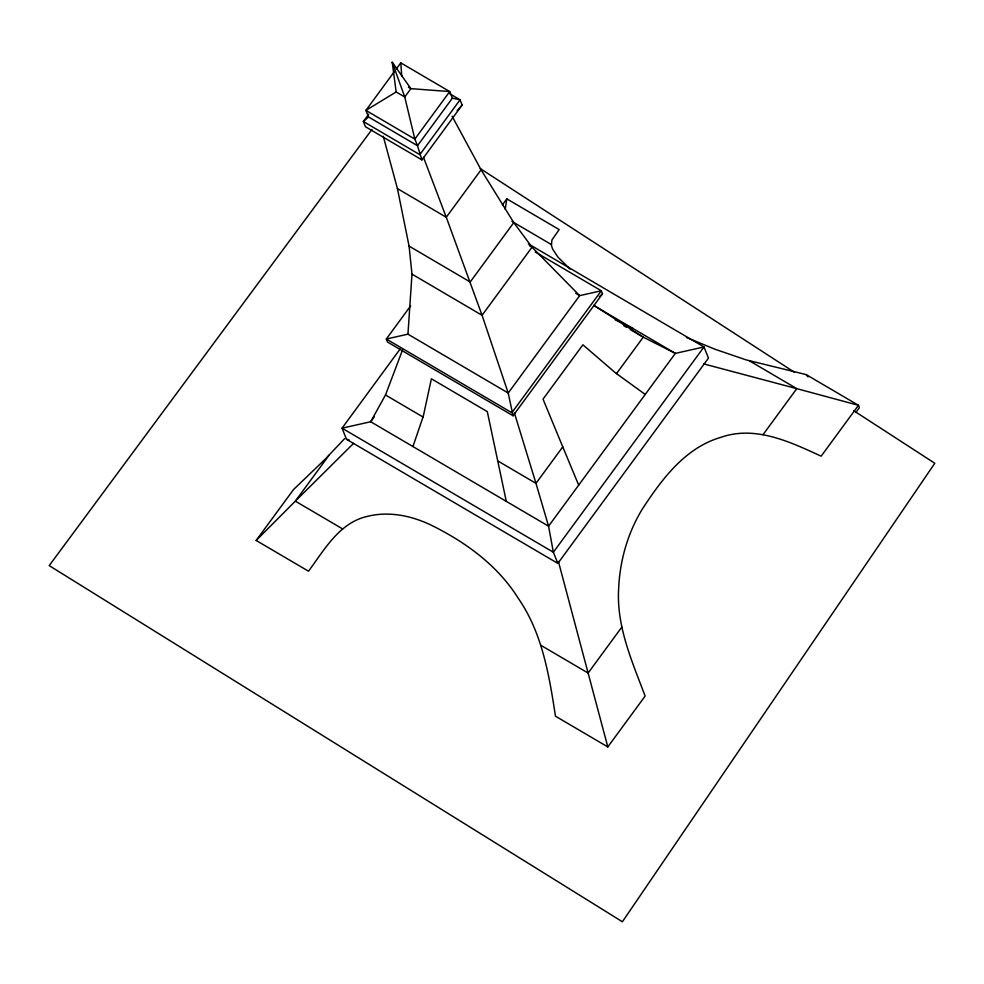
<?xml version="1.0" encoding="UTF-8"?>
<svg xmlns="http://www.w3.org/2000/svg" width="984" height="984" viewBox="0 0 984 984"><rect width="100%" height="100%" fill="white"/><g stroke="black" fill="none" stroke-linecap="round" stroke-linejoin="round"><path stroke-width="1.48" d="M535.247 251.99L601.31 290.784L602.528 293.81L513.058 415.752L508.211 393.034L407.954 334.166L411.988 274.142L409.073 246.098L397.425 188.584L383.268 136.259M505.198 209.285L506.822 198.854L559.17 229.579L551.901 240.035L551.446 245.619L552.627 249.038L557.805 256.972L570.031 269.062M412.948 446.564L423.354 415.986L431.386 378.803L487.314 411.632L506.293 501.373M528.334 243.823L703.99 346.958L708.468 358.102L557.842 563.389L346.528 439.319L342.051 428.175L370.685 421.742L385.494 394.99L402.481 350.107M394.522 71.377L365.913 110.38L368.569 116.985L417.499 145.718L421.915 159.888L462.16 105.042L460.057 99.815L449.553 93.64M396.318 68.941L400.783 62.853L449.713 91.573L452.369 98.179L460.057 99.815L419.811 154.66L363.354 121.512L368.717 114.193M452.369 98.179L417.499 145.718L414.842 139.113L404.756 97.01L392.235 62.238L410.894 88.646L449.713 91.573L414.842 139.113L365.913 110.38L396.158 91.955L404.756 97.01L410.894 88.646L408.434 87.207M452.087 116.198L481.09 169.814L446.269 217.267L482.074 315.286L508.211 393.034L579.662 295.643L601.31 290.784L511.84 412.726L386.306 339.025L410.709 305.766M686.463 337.475L714.95 349.222L746.044 359.861L806.13 374.584L858.479 405.31L821.16 456.17C790.459 442.087 755.552 425.248 721.149 437.253C685.221 447.572 661.838 479.233 642.38 508.974C627.94 532.578 620.018 559.921 618.715 587.51C616.009 625.639 632.023 661.309 645.123 696.069L607.817 746.93L555.468 716.192C549.207 675.467 542.307 632.97 518.273 598.309C497.732 565.505 465.776 542.221 431.496 525.308C411.829 515.788 389.012 510.93 367.462 516.366C339.209 522.639 324.339 549.921 308.509 571.2L256.16 540.462L293.478 489.614L325.089 459.282L344.646 438.618M502.381 204.906L506.822 198.854M400.119 349.025L342.051 428.175L553.365 552.245L557.842 563.389M329.074 455.174L295.335 501.151L256.16 540.462M481.09 169.814L513.783 222.605L470.204 281.99L409.073 246.098M374.228 416.921L370.685 421.742L548.568 526.182L553.365 552.245L703.99 346.958L675.356 353.379L643.265 337.155L630.314 329.554M645.233 394.436L615.48 372.874L582.897 344.806L543.033 399.123L562.762 446.871L535.985 483.353L548.568 526.182L675.356 353.379L593.647 305.409M616.501 373.625L643.265 337.155L594.078 305.458M621.851 627.066L588.112 673.044L607.817 746.93M763.055 434.621L796.794 388.643L858.479 405.31L859.413 407.659L855.822 412.554M371.964 129.445L49.2 565.615L622.392 921.762L934.8 463.267L853.669 410.672M457.117 110.614L462.16 105.042M353.563 443.39L295.335 501.151L342.678 528.949M599.231 296.811L602.528 293.81M368.569 116.985L363.354 121.512L365.458 126.739L421.915 159.888M407.954 334.166L386.306 339.025L387.524 342.051L513.058 415.752M346.528 439.319L349.16 439.873M703.695 363.896L796.794 388.643L749.464 360.845M615.295 319.812L633.093 328.57M511.914 221.375L551.36 244.536M529.38 245.656L532.024 247.205L579.662 295.643L575.714 293.318M397.425 188.584L446.269 217.267L423.501 157.317M623.844 325.753L626.439 327.266M411.988 274.142L482.074 315.286L532.024 247.205L513.783 222.605M385.494 394.99L423.046 417.031M498.445 461.299L535.985 483.353L514.435 413.083M540.769 645.258L588.112 673.044L558.408 561.483M480.229 168.559L794.432 372.272M806.13 374.584L808.024 376.884M393.489 64.907L392.235 62.238L396.158 91.955M562.762 446.871L578.69 485.124M400.783 62.853L401.755 76.186"/></g></svg>
